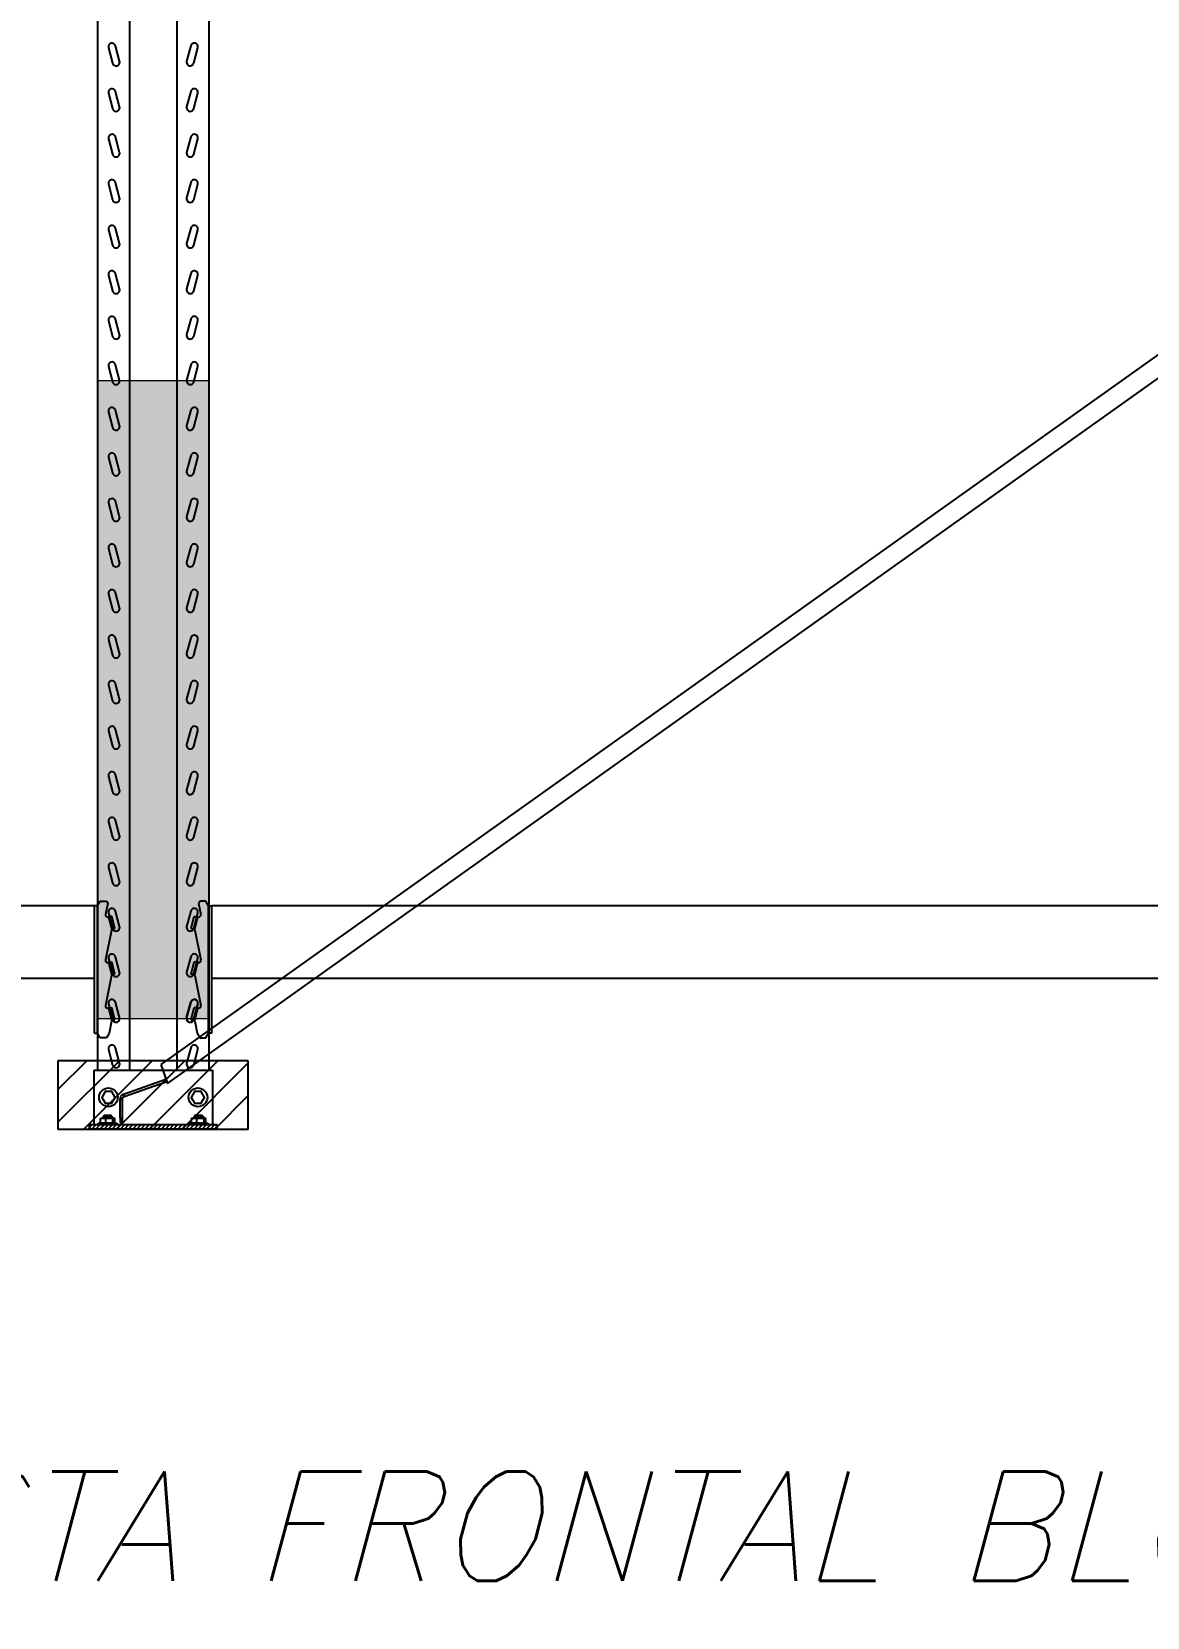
# Model space of a CAD drawing. Header units: millimetres. Extents: x 6814 to 17518, y -5237 to 12125.
# Drawn here: x 10290 to 11515, y -251 to 1489 of the extents above; entities that cross this region are included whole.
import ezdxf

# ---------------------------------------------------------------- set-up
doc = ezdxf.new("R2010")
doc.units = ezdxf.units.MM
doc.linetypes.add('CONTINU', pattern=[0])
doc.linetypes.add('LIN0', pattern=[0])
for name, color, linetype in [('1', 2, 'Continuous'), ('4 - TEXTO DE ESCALA E VISTA', 2, 'Continuous'), ('arq_fina', 30, 'Continuous')]:
    doc.layers.add(name, color=color, linetype=linetype)
for name, color, linetype, lineweight in [('arq_01', 1, 'Continuous', 13), ('arq_02', 2, 'Continuous', 20), ('MONTANTE', 170, 'LIN0', 25), ('PROTETORES', 92, 'Continuous', 20)]:
    doc.layers.add(name, color=color, linetype=linetype, lineweight=lineweight)
doc.styles.add('ROMANS', font='romans.shx', dxfattribs={"oblique": 15, "height": 170})

# ---------------------------------------------------------------- blocks, each defined once
blk = doc.blocks.new('*U7')
at = {"layer": 'arq_01', "color": 252, "linetype": 'CONTINU', "lineweight": -2, "ltscale": 2, "true_color": 0x939598}
for p, q in [((2006.3, 1456.9), (59.6, 70.8)), ((66.9, 50), (2013.6, 1436.1)), ((59.6, 70.8), (66.9, 50)), ((18.7, 38.2), (65.3, 54.6)), ((15.4, 34.9), (15.1, 34.3)), ((15.6, 35.6), (15.4, 34.9)), ((16, 36.2), (15.6, 35.6)), ((16.4, 36.7), (16, 36.2)), ((16.9, 37.2), (16.4, 36.7)), ((17.5, 37.6), (16.9, 37.2)), ((18.1, 38), (17.5, 37.6)), ((18.7, 38.2), (18.1, 38)), ((18.2, 34.6), (18.4, 34.9)), ((18.4, 34.9), (18.7, 35.2)), ((19.6, 35.7), (18.7, 38.2)), ((18.7, 35.2), (19, 35.4)), ((19, 35.4), (19.3, 35.6)), ((19.3, 35.6), (19.6, 35.7)), ((19.6, 35.7), (66.2, 52.1)), ((15.1, 34.3), (15, 33.6)), ((15, 33.6), (15, 32.9)), ((15, 32.9), (17.6, 32.9)), ((15, 12), (15, 32.9)), ((17.6, 33.3), (17.7, 33.6)), ((17.6, 32.9), (17.6, 33.3)), ((17.7, 12), (17.6, 32.9)), ((17.7, 33.6), (17.8, 34)), ((17.8, 34), (18, 34.3)), ((18, 34.3), (18.2, 34.6)), ((15, 12), (17.7, 12)), ((15, 12), (15, 7)), ((15, 7), (17.7, 7)), ((17.7, 7), (17.7, 12))]:
    blk.add_line(p, q, dxfattribs=at)
blk = doc.blocks.new('*U68')
blk.add_blockref('*U7', (-761, -2162.5))
blk = doc.blocks.new('*U67')
at = {"color": 0, "linetype": 'ByBlock', "lineweight": -2, "transparency": 16777216}
blk.add_blockref('*U68', (0, 0), dxfattribs=at)
blk = doc.blocks.new('SAPATA COL 122')
at = {"layer": 'MONTANTE'}
h = blk.add_hatch(dxfattribs=at)
h.set_pattern_fill('ANSI31', color=256)
h.paths.add_polyline_path([(29812.1, -38706.4), (29807.3, -38706.4), (29786.6, -38706.4), (29707.3, -38706.4), (29686.6, -38706.4), (29681.8, -38706.4), (29676.9, -38706.4), (29676.9, -38711.2), (29816.9, -38711.2), (29816.9, -38706.4)])
for p, q in [((29681.8, -38646.4), (29681.8, -38706.4)), ((29681.8, -38646.4), (29812.1, -38646.4)), ((29812.1, -38646.4), (29812.1, -38706.4)), ((29693.6, -38695.8), (29692.1, -38696.9)), ((29692.1, -38696.9), (29701.7, -38696.9)), ((29692.1, -38696.9), (29692.1, -38699.3)), ((29693.6, -38695.8), (29700.3, -38695.8)), ((29700.9, -38696.3), (29700.3, -38695.8)), ((29701.7, -38696.9), (29700.9, -38696.3)), ((29701.7, -38696.9), (29701.7, -38699.3)), ((29793.6, -38695.8), (29792.1, -38696.9)), ((29792.1, -38696.9), (29801.7, -38696.9)), ((29792.1, -38696.9), (29792.1, -38699.3)), ((29793.6, -38695.8), (29800.3, -38695.8)), ((29800.9, -38696.3), (29800.3, -38695.8)), ((29801.7, -38696.9), (29800.9, -38696.3)), ((29801.7, -38696.9), (29801.7, -38699.3)), ((29676.9, -38711.2), (29676.9, -38706.4)), ((29676.9, -38706.4), (29676.9, -38711.2)), ((29676.9, -38711.2), (29676.9, -38706.4)), ((29676.9, -38706.4), (29676.9, -38711.2)), ((29676.9, -38711.2), (29676.9, -38706.4)), ((29676.9, -38706.4), (29676.9, -38711.2)), ((29676.9, -38711.2), (29676.9, -38706.4)), ((29676.9, -38706.4), (29676.9, -38711.2)), ((29676.9, -38711.2), (29676.9, -38706.4)), ((29676.9, -38706.4), (29676.9, -38711.2)), ((29676.9, -38711.2), (29676.9, -38706.4)), ((29676.9, -38706.4), (29676.9, -38711.2)), ((29676.9, -38711.2), (29676.9, -38706.4)), ((29676.9, -38706.4), (29676.9, -38711.2)), ((29676.9, -38711.2), (29676.9, -38706.4)), ((29676.9, -38706.4), (29676.9, -38711.2)), ((29676.9, -38711.2), (29676.9, -38706.4)), ((29676.9, -38706.4), (29676.9, -38711.2)), ((29676.9, -38711.2), (29676.9, -38706.4)), ((29676.9, -38706.4), (29676.9, -38711.2)), ((29676.9, -38711.2), (29676.9, -38706.4)), ((29676.9, -38706.4), (29676.9, -38711.2)), ((29676.9, -38711.2), (29676.9, -38706.4)), ((29676.9, -38706.4), (29676.9, -38711.2)), ((29676.9, -38711.2), (29676.9, -38706.4)), ((29676.9, -38706.4), (29676.9, -38711.2)), ((29676.9, -38711.2), (29676.9, -38706.4)), ((29676.9, -38706.4), (29676.9, -38711.2)), ((29676.9, -38711.2), (29676.9, -38706.4)), ((29676.9, -38706.4), (29676.9, -38711.2)), ((29676.9, -38711.2), (29676.9, -38706.4)), ((29676.9, -38706.4), (29676.9, -38711.2)), ((29676.9, -38711.2), (29676.9, -38706.4)), ((29676.9, -38706.4), (29676.9, -38711.2)), ((29676.9, -38711.2), (29676.9, -38706.4)), ((29676.9, -38706.4), (29676.9, -38711.2)), ((29676.9, -38711.2), (29676.9, -38706.4)), ((29676.9, -38706.4), (29676.9, -38711.2)), ((29676.9, -38711.2), (29676.9, -38706.4)), ((29676.9, -38706.4), (29676.9, -38711.2)), ((29676.9, -38711.2), (29676.9, -38706.4)), ((29676.9, -38706.4), (29676.9, -38711.2)), ((29676.9, -38711.2), (29676.9, -38706.4)), ((29676.9, -38706.4), (29676.9, -38711.2)), ((29676.9, -38711.2), (29676.9, -38706.4)), ((29676.9, -38706.4), (29676.9, -38711.2)), ((29676.9, -38711.2), (29676.9, -38706.4)), ((29676.9, -38706.4), (29676.9, -38711.2)), ((29676.9, -38711.2), (29676.9, -38706.4)), ((29676.9, -38706.4), (29676.9, -38711.2)), ((29676.9, -38711.2), (29676.9, -38706.4)), ((29676.9, -38706.4), (29676.9, -38711.2)), ((29676.9, -38711.2), (29676.9, -38706.4)), ((29676.9, -38706.4), (29676.9, -38711.2)), ((29676.9, -38711.2), (29676.9, -38706.4)), ((29676.9, -38706.4), (29676.9, -38711.2)), ((29676.9, -38711.2), (29676.9, -38706.4)), ((29676.9, -38706.4), (29676.9, -38711.2)), ((29676.9, -38711.2), (29676.9, -38706.4)), ((29676.9, -38706.4), (29676.9, -38711.2)), ((29676.9, -38711.2), (29676.9, -38706.4)), ((29676.9, -38706.4), (29676.9, -38711.2)), ((29676.9, -38711.2), (29676.9, -38706.4)), ((29676.9, -38706.4), (29676.9, -38711.2)), ((29676.9, -38711.2), (29676.9, -38706.4)), ((29676.9, -38706.4), (29676.9, -38711.2)), ((29676.9, -38711.2), (29676.9, -38706.4)), ((29676.9, -38706.4), (29676.9, -38711.2)), ((29676.9, -38711.2), (29676.9, -38706.4)), ((29676.9, -38706.4), (29676.9, -38711.2)), ((29676.9, -38711.2), (29676.9, -38706.4)), ((29676.9, -38706.4), (29676.9, -38711.2)), ((29676.9, -38711.2), (29676.9, -38706.4)), ((29676.9, -38706.4), (29676.9, -38711.2)), ((29676.9, -38711.2), (29676.9, -38706.4)), ((29676.9, -38706.4), (29676.9, -38711.2)), ((29676.9, -38711.2), (29676.9, -38706.4)), ((29676.9, -38706.4), (29676.9, -38711.2)), ((29676.9, -38711.2), (29676.9, -38706.4)), ((29676.9, -38706.4), (29676.9, -38711.2)), ((29676.9, -38711.2), (29676.9, -38706.4)), ((29676.9, -38706.4), (29676.9, -38711.2)), ((29676.9, -38711.2), (29676.9, -38706.4)), ((29676.9, -38706.4), (29676.9, -38711.2)), ((29676.9, -38711.2), (29676.9, -38706.4)), ((29676.9, -38706.4), (29676.9, -38711.2)), ((29676.9, -38711.2), (29676.9, -38706.4)), ((29676.9, -38706.4), (29676.9, -38711.2)), ((29676.9, -38711.2), (29676.9, -38706.4)), ((29676.9, -38706.4), (29676.9, -38711.2)), ((29676.9, -38711.2), (29676.9, -38706.4)), ((29676.9, -38706.4), (29676.9, -38711.2)), ((29676.9, -38711.2), (29676.9, -38706.4)), ((29676.9, -38706.4), (29676.9, -38711.2)), ((29676.9, -38711.2), (29676.9, -38706.4)), ((29676.9, -38706.4), (29676.9, -38711.2)), ((29676.9, -38711.2), (29676.9, -38706.4)), ((29676.9, -38706.4), (29676.9, -38711.2)), ((29676.9, -38711.2), (29676.9, -38706.4)), ((29676.9, -38706.4), (29676.9, -38711.2)), ((29676.9, -38711.2), (29676.9, -38706.4)), ((29676.9, -38706.4), (29676.9, -38711.2)), ((29676.9, -38711.2), (29676.9, -38706.4)), ((29676.9, -38706.4), (29676.9, -38711.2)), ((29676.9, -38711.2), (29676.9, -38706.4)), ((29676.9, -38706.4), (29676.9, -38711.2)), ((29676.9, -38711.2), (29676.9, -38706.4)), ((29676.9, -38706.4), (29676.9, -38711.2)), ((29676.9, -38711.2), (29676.9, -38706.4)), ((29676.9, -38706.4), (29676.9, -38711.2)), ((29676.9, -38711.2), (29676.9, -38706.4)), ((29676.9, -38706.4), (29676.9, -38711.2)), ((29676.9, -38711.2), (29676.9, -38706.4)), ((29676.9, -38706.4), (29676.9, -38711.2)), ((29676.9, -38711.2), (29676.9, -38706.4)), ((29676.9, -38706.4), (29676.9, -38711.2)), ((29676.9, -38711.2), (29676.9, -38706.4)), ((29676.9, -38706.4), (29676.9, -38711.2)), ((29676.9, -38711.2), (29676.9, -38706.4)), ((29676.9, -38706.4), (29676.9, -38711.2)), ((29676.9, -38711.2), (29676.9, -38706.4)), ((29676.9, -38706.4), (29676.9, -38711.2)), ((29676.9, -38711.2), (29676.9, -38706.4)), ((29676.9, -38706.4), (29676.9, -38711.2)), ((29676.9, -38711.2), (29676.9, -38706.4)), ((29676.9, -38706.4), (29676.9, -38711.2)), ((29676.9, -38711.2), (29676.9, -38706.4)), ((29676.9, -38706.4), (29676.9, -38711.2)), ((29676.9, -38711.2), (29676.9, -38706.4)), ((29676.9, -38706.4), (29676.9, -38711.2)), ((29676.9, -38711.2), (29676.9, -38706.4)), ((29676.9, -38706.4), (29676.9, -38711.2)), ((29676.9, -38711.2), (29676.9, -38706.4)), ((29676.9, -38706.4), (29676.9, -38711.2)), ((29676.9, -38711.2), (29676.9, -38706.4)), ((29676.9, -38706.4), (29676.9, -38711.2)), ((29676.9, -38711.2), (29676.9, -38706.4)), ((29676.9, -38706.4), (29676.9, -38711.2)), ((29676.9, -38711.2), (29676.9, -38706.4)), ((29676.9, -38706.4), (29676.9, -38711.2)), ((29676.9, -38711.2), (29676.9, -38706.4)), ((29676.9, -38706.4), (29676.9, -38711.2)), ((29676.9, -38711.2), (29676.9, -38706.4)), ((29676.9, -38706.4), (29676.9, -38711.2)), ((29676.9, -38711.2), (29676.9, -38706.4)), ((29676.9, -38706.4), (29676.9, -38711.2)), ((29676.9, -38711.2), (29676.9, -38706.4)), ((29676.9, -38706.4), (29676.9, -38711.2)), ((29676.9, -38711.2), (29676.9, -38706.4)), ((29676.9, -38706.4), (29676.9, -38711.2)), ((29676.9, -38711.2), (29676.9, -38706.4)), ((29676.9, -38706.4), (29676.9, -38711.2)), ((29676.9, -38711.2), (29676.9, -38706.4)), ((29676.9, -38706.4), (29676.9, -38711.2)), ((29676.9, -38711.2), (29676.9, -38706.4)), ((29676.9, -38706.4), (29676.9, -38711.2)), ((29676.9, -38711.2), (29676.9, -38706.4)), ((29676.9, -38706.4), (29676.9, -38711.2)), ((29676.9, -38711.2), (29676.9, -38706.4)), ((29676.9, -38706.4), (29676.9, -38711.2)), ((29676.9, -38711.2), (29676.9, -38706.4)), ((29676.9, -38706.4), (29676.9, -38711.2)), ((29676.9, -38711.2), (29676.9, -38706.4)), ((29676.9, -38706.4), (29676.9, -38711.2)), ((29676.9, -38711.2), (29676.9, -38706.4)), ((29676.9, -38706.4), (29676.9, -38711.2)), ((29676.9, -38711.2), (29676.9, -38706.4)), ((29676.9, -38706.4), (29676.9, -38711.2)), ((29676.9, -38711.2), (29676.9, -38706.4)), ((29676.9, -38706.4), (29676.9, -38711.2)), ((29676.9, -38711.2), (29676.9, -38706.4)), ((29676.9, -38706.4), (29676.9, -38711.2)), ((29676.9, -38711.2), (29676.9, -38706.4)), ((29676.9, -38706.4), (29676.9, -38711.2)), ((29676.9, -38711.2), (29676.9, -38706.4)), ((29676.9, -38706.4), (29676.9, -38711.2)), ((29676.9, -38711.2), (29676.9, -38706.4)), ((29676.9, -38706.4), (29676.9, -38711.2)), ((29676.9, -38711.2), (29676.9, -38706.4)), ((29676.9, -38706.4), (29676.9, -38711.2)), ((29676.9, -38711.2), (29676.9, -38706.4)), ((29676.9, -38706.4), (29676.9, -38711.2)), ((29676.9, -38711.2), (29676.9, -38706.4)), ((29676.9, -38706.4), (29676.9, -38711.2)), ((29676.9, -38711.2), (29676.9, -38706.4)), ((29676.9, -38706.4), (29676.9, -38711.2)), ((29676.9, -38711.2), (29676.9, -38706.4)), ((29676.9, -38706.4), (29676.9, -38711.2)), ((29676.9, -38711.2), (29676.9, -38706.4)), ((29676.9, -38706.4), (29676.9, -38711.2)), ((29676.9, -38711.2), (29676.9, -38706.4)), ((29676.9, -38706.4), (29676.9, -38711.2)), ((29676.9, -38711.2), (29676.9, -38706.4)), ((29676.9, -38706.4), (29676.9, -38711.2)), ((29676.9, -38711.2), (29676.9, -38706.4)), ((29676.9, -38706.4), (29676.9, -38711.2)), ((29676.9, -38711.2), (29676.9, -38706.4)), ((29676.9, -38706.4), (29676.9, -38711.2)), ((29676.9, -38711.2), (29676.9, -38706.4)), ((29676.9, -38706.4), (29676.9, -38711.2)), ((29676.9, -38711.2), (29676.9, -38706.4)), ((29676.9, -38706.4), (29676.9, -38711.2)), ((29676.9, -38711.2), (29676.9, -38706.4)), ((29676.9, -38706.4), (29676.9, -38711.2)), ((29676.9, -38711.2), (29676.9, -38706.4)), ((29676.9, -38706.4), (29676.9, -38711.2)), ((29676.9, -38711.2), (29676.9, -38706.4)), ((29676.9, -38706.4), (29676.9, -38711.2)), ((29676.9, -38711.2), (29676.9, -38706.4)), ((29676.9, -38706.4), (29676.9, -38711.2)), ((29676.9, -38711.2), (29676.9, -38706.4)), ((29676.9, -38706.4), (29676.9, -38711.2)), ((29676.9, -38711.2), (29676.9, -38706.4)), ((29676.9, -38706.4), (29676.9, -38711.2)), ((29676.9, -38711.2), (29676.9, -38706.4)), ((29676.9, -38706.4), (29676.9, -38711.2)), ((29676.9, -38711.2), (29676.9, -38706.4)), ((29676.9, -38706.4), (29676.9, -38711.2)), ((29676.9, -38711.2), (29676.9, -38706.4)), ((29676.9, -38706.4), (29676.9, -38711.2)), ((29676.9, -38711.2), (29676.9, -38706.4)), ((29676.9, -38706.4), (29676.9, -38711.2)), ((29676.9, -38711.2), (29676.9, -38706.4)), ((29676.9, -38706.4), (29676.9, -38711.2)), ((29676.9, -38711.2), (29676.9, -38706.4)), ((29676.9, -38706.4), (29676.9, -38711.2)), ((29676.9, -38711.2), (29676.9, -38706.4)), ((29676.9, -38706.4), (29676.9, -38711.2)), ((29676.9, -38711.2), (29676.9, -38706.4)), ((29676.9, -38706.4), (29676.9, -38711.2)), ((29676.9, -38711.2), (29676.9, -38706.4)), ((29676.9, -38706.4), (29676.9, -38711.2)), ((29676.9, -38711.2), (29676.9, -38706.4)), ((29676.9, -38706.4), (29676.9, -38711.2)), ((29676.9, -38711.2), (29676.9, -38706.4)), ((29676.9, -38706.4), (29676.9, -38711.2)), ((29676.9, -38711.2), (29676.9, -38706.4)), ((29676.9, -38706.4), (29676.9, -38711.2)), ((29676.9, -38711.2), (29676.9, -38706.4)), ((29676.9, -38706.4), (29676.9, -38711.2)), ((29676.9, -38711.2), (29676.9, -38706.4)), ((29676.9, -38706.4), (29676.9, -38711.2)), ((29676.9, -38711.2), (29676.9, -38706.4)), ((29676.9, -38706.4), (29676.9, -38711.2)), ((29676.9, -38711.2), (29676.9, -38706.4)), ((29676.9, -38706.4), (29676.9, -38711.2)), ((29676.9, -38711.2), (29676.9, -38706.4)), ((29676.9, -38706.4), (29676.9, -38711.2)), ((29676.9, -38711.2), (29676.9, -38706.4)), ((29676.9, -38706.4), (29676.9, -38711.2)), ((29676.9, -38711.2), (29676.9, -38706.4)), ((29676.9, -38706.4), (29676.9, -38711.2)), ((29676.9, -38711.2), (29676.9, -38706.4)), ((29676.9, -38706.4), (29676.9, -38711.2)), ((29676.9, -38711.2), (29676.9, -38706.4)), ((29676.9, -38706.4), (29676.9, -38711.2)), ((29676.9, -38711.2), (29676.9, -38706.4)), ((29676.9, -38706.4), (29676.9, -38711.2)), ((29676.9, -38711.2), (29676.9, -38706.4)), ((29676.9, -38706.4), (29676.9, -38711.2)), ((29676.9, -38711.2), (29676.9, -38706.4)), ((29676.9, -38706.4), (29676.9, -38711.2)), ((29676.9, -38711.2), (29676.9, -38706.4)), ((29676.9, -38706.4), (29676.9, -38711.2)), ((29676.9, -38711.2), (29676.9, -38706.4)), ((29676.9, -38706.4), (29676.9, -38711.2)), ((29676.9, -38711.2), (29676.9, -38706.4)), ((29676.9, -38706.4), (29676.9, -38711.2)), ((29676.9, -38711.2), (29676.9, -38706.4)), ((29676.9, -38706.4), (29676.9, -38711.2)), ((29676.9, -38711.2), (29676.9, -38706.4)), ((29676.9, -38706.4), (29676.9, -38711.2)), ((29676.9, -38711.2), (29676.9, -38706.4)), ((29676.9, -38706.4), (29676.9, -38711.2)), ((29676.9, -38711.2), (29676.9, -38706.4)), ((29676.9, -38706.4), (29676.9, -38711.2)), ((29676.9, -38711.2), (29676.9, -38706.4)), ((29676.9, -38706.4), (29676.9, -38711.2)), ((29676.9, -38711.2), (29676.9, -38706.4)), ((29676.9, -38706.4), (29676.9, -38711.2)), ((29676.9, -38711.2), (29676.9, -38706.4)), ((29676.9, -38706.4), (29676.9, -38711.2)), ((29676.9, -38711.2), (29676.9, -38706.4)), ((29676.9, -38706.4), (29676.9, -38711.2)), ((29676.9, -38711.2), (29676.9, -38706.4)), ((29676.9, -38706.4), (29676.9, -38711.2)), ((29676.9, -38711.2), (29676.9, -38706.4)), ((29676.9, -38706.4), (29676.9, -38711.2)), ((29676.9, -38711.2), (29676.9, -38706.4)), ((29676.9, -38706.4), (29676.9, -38711.2)), ((29676.9, -38711.2), (29676.9, -38706.4)), ((29676.9, -38706.4), (29676.9, -38711.2)), ((29676.9, -38711.2), (29676.9, -38706.4)), ((29676.9, -38706.4), (29676.9, -38711.2)), ((29676.9, -38711.2), (29676.9, -38706.4)), ((29676.9, -38706.4), (29676.9, -38711.2)), ((29676.9, -38711.2), (29676.9, -38706.4)), ((29676.9, -38706.4), (29676.9, -38711.2)), ((29676.9, -38711.2), (29676.9, -38706.4)), ((29676.9, -38706.4), (29676.9, -38711.2)), ((29676.9, -38711.2), (29676.9, -38706.4)), ((29676.9, -38706.4), (29676.9, -38711.2)), ((29676.9, -38711.2), (29676.9, -38706.4)), ((29676.9, -38706.4), (29676.9, -38711.2)), ((29676.9, -38711.2), (29676.9, -38706.4)), ((29676.9, -38706.4), (29676.9, -38711.2)), ((29676.9, -38711.2), (29676.9, -38706.4)), ((29676.9, -38706.4), (29676.9, -38711.2)), ((29676.9, -38711.2), (29676.9, -38706.4)), ((29676.9, -38706.4), (29676.9, -38711.2)), ((29676.9, -38711.2), (29676.9, -38706.4)), ((29676.9, -38706.4), (29676.9, -38711.2)), ((29676.9, -38711.2), (29676.9, -38706.4)), ((29676.9, -38706.4), (29676.9, -38711.2)), ((29676.9, -38711.2), (29676.9, -38706.4)), ((29676.9, -38706.4), (29676.9, -38711.2)), ((29676.9, -38711.2), (29676.9, -38706.4)), ((29676.9, -38706.4), (29676.9, -38711.2)), ((29676.9, -38711.2), (29676.9, -38706.4)), ((29676.9, -38706.4), (29676.9, -38711.2)), ((29676.9, -38711.2), (29676.9, -38706.4)), ((29676.9, -38706.4), (29676.9, -38711.2)), ((29676.9, -38711.2), (29676.9, -38706.4)), ((29676.9, -38706.4), (29676.9, -38711.2)), ((29676.9, -38711.2), (29676.9, -38706.4)), ((29676.9, -38706.4), (29816.9, -38706.4)), ((29816.9, -38711.2), (29676.9, -38711.2)), ((29686.6, -38704.9), (29686.6, -38706.4)), ((29686.6, -38704.9), (29707.3, -38704.9)), ((29691.9, -38699.3), (29689, -38699.8)), ((29689, -38699.8), (29689.8, -38699.3)), ((29689, -38704.4), (29689, -38699.8)), ((29689, -38704.4), (29689.8, -38704.9)), ((29691.9, -38704.9), (29689, -38704.4)), ((29689.8, -38699.3), (29691.9, -38699.3)), ((29694.9, -38699.8), (29691.9, -38699.3)), ((29691.9, -38699.3), (29698.8, -38699.3)), ((29694.9, -38704.4), (29691.9, -38704.9)), ((29698.8, -38699.3), (29694.9, -38699.8)), ((29694.9, -38704.4), (29694.9, -38699.8)), ((29698.8, -38704.9), (29694.9, -38704.4)), ((29702.8, -38699.8), (29698.8, -38699.3)), ((29698.8, -38699.3), (29703.8, -38699.3)), ((29702.8, -38704.4), (29698.8, -38704.9)), ((29703.8, -38699.3), (29702.8, -38699.8)), ((29702.8, -38704.4), (29702.8, -38699.8)), ((29703.8, -38704.9), (29702.8, -38704.4)), ((29704.8, -38699.8), (29703.8, -38699.3)), ((29704.8, -38704.4), (29703.8, -38704.9)), ((29704.8, -38704.4), (29704.8, -38699.8)), ((29707.3, -38706.4), (29707.3, -38704.9)), ((29786.6, -38704.9), (29786.6, -38706.4)), ((29786.6, -38704.9), (29807.3, -38704.9)), ((29791.9, -38699.3), (29789, -38699.8)), ((29789, -38699.8), (29789.8, -38699.3)), ((29789, -38704.4), (29789, -38699.8)), ((29789, -38704.4), (29789.8, -38704.9)), ((29791.9, -38704.9), (29789, -38704.4)), ((29789.8, -38699.3), (29791.9, -38699.3)), ((29794.9, -38699.8), (29791.9, -38699.3)), ((29791.9, -38699.3), (29798.8, -38699.3)), ((29794.9, -38704.4), (29791.9, -38704.9)), ((29798.8, -38699.3), (29794.9, -38699.8)), ((29794.9, -38704.4), (29794.9, -38699.8)), ((29798.8, -38704.9), (29794.9, -38704.4)), ((29802.8, -38699.8), (29798.8, -38699.3)), ((29798.8, -38699.3), (29803.8, -38699.3)), ((29802.8, -38704.4), (29798.8, -38704.9)), ((29803.8, -38699.3), (29802.8, -38699.8)), ((29802.8, -38704.4), (29802.8, -38699.8)), ((29803.8, -38704.9), (29802.8, -38704.4)), ((29804.8, -38699.8), (29803.8, -38699.3)), ((29804.8, -38704.4), (29803.8, -38704.9)), ((29804.8, -38704.4), (29804.8, -38699.8)), ((29807.3, -38706.4), (29807.3, -38704.9)), ((29816.9, -38711.2), (29816.9, -38706.4)), ((29816.9, -38706.4), (29816.9, -38711.2)), ((29816.9, -38711.2), (29816.9, -38706.4)), ((29816.9, -38706.4), (29816.9, -38711.2)), ((29816.9, -38711.2), (29816.9, -38706.4)), ((29816.9, -38706.4), (29816.9, -38711.2)), ((29816.9, -38711.2), (29816.9, -38706.4)), ((29816.9, -38706.4), (29816.9, -38711.2)), ((29816.9, -38711.2), (29816.9, -38706.4)), ((29816.9, -38706.4), (29816.9, -38711.2)), ((29816.9, -38711.2), (29816.9, -38706.4)), ((29816.9, -38706.4), (29816.9, -38711.2)), ((29816.9, -38711.2), (29816.9, -38706.4)), ((29816.9, -38706.4), (29816.9, -38711.2)), ((29816.9, -38711.2), (29816.9, -38706.4)), ((29816.9, -38706.4), (29816.9, -38711.2)), ((29816.9, -38711.2), (29816.9, -38706.4)), ((29816.9, -38706.4), (29816.9, -38711.2)), ((29816.9, -38711.2), (29816.9, -38706.4)), ((29816.9, -38706.4), (29816.9, -38711.2)), ((29816.9, -38711.2), (29816.9, -38706.4)), ((29816.9, -38706.4), (29816.9, -38711.2)), ((29816.9, -38711.2), (29816.9, -38706.4)), ((29816.9, -38706.4), (29816.9, -38711.2)), ((29816.9, -38711.2), (29816.9, -38706.4)), ((29816.9, -38706.4), (29816.9, -38711.2)), ((29816.9, -38711.2), (29816.9, -38706.4)), ((29816.9, -38706.4), (29816.9, -38711.2)), ((29816.9, -38711.2), (29816.9, -38706.4)), ((29816.9, -38706.4), (29816.9, -38711.2)), ((29816.9, -38711.2), (29816.9, -38706.4)), ((29816.9, -38706.4), (29816.9, -38711.2)), ((29816.9, -38711.2), (29816.9, -38706.4)), ((29816.9, -38706.4), (29816.9, -38711.2)), ((29816.9, -38711.2), (29816.9, -38706.4)), ((29816.9, -38706.4), (29816.9, -38711.2)), ((29816.9, -38711.2), (29816.9, -38706.4)), ((29816.9, -38706.4), (29816.9, -38711.2)), ((29816.9, -38711.2), (29816.9, -38706.4)), ((29816.9, -38706.4), (29816.9, -38711.2)), ((29816.9, -38711.2), (29816.9, -38706.4)), ((29816.9, -38706.4), (29816.9, -38711.2)), ((29816.9, -38711.2), (29816.9, -38706.4)), ((29816.9, -38706.4), (29816.9, -38711.2)), ((29816.9, -38711.2), (29816.9, -38706.4)), ((29816.9, -38706.4), (29816.9, -38711.2)), ((29816.9, -38711.2), (29816.9, -38706.4)), ((29816.9, -38706.4), (29816.9, -38711.2)), ((29816.9, -38711.2), (29816.9, -38706.4)), ((29816.9, -38706.4), (29816.9, -38711.2)), ((29816.9, -38711.2), (29816.9, -38706.4)), ((29816.9, -38706.4), (29816.9, -38711.2)), ((29816.9, -38711.2), (29816.9, -38706.4)), ((29816.9, -38706.4), (29816.9, -38711.2)), ((29816.9, -38711.2), (29816.9, -38706.4)), ((29816.9, -38706.4), (29816.9, -38711.2)), ((29816.9, -38711.2), (29816.9, -38706.4)), ((29816.9, -38706.4), (29816.9, -38711.2)), ((29816.9, -38711.2), (29816.9, -38706.4)), ((29816.9, -38706.4), (29816.9, -38711.2)), ((29816.9, -38711.2), (29816.9, -38706.4)), ((29816.9, -38706.4), (29816.9, -38711.2)), ((29816.9, -38711.2), (29816.9, -38706.4)), ((29816.9, -38706.4), (29816.9, -38711.2)), ((29816.9, -38711.2), (29816.9, -38706.4)), ((29816.9, -38706.4), (29816.9, -38711.2)), ((29816.9, -38711.2), (29816.9, -38706.4)), ((29816.9, -38706.4), (29816.9, -38711.2)), ((29816.9, -38711.2), (29816.9, -38706.4)), ((29816.9, -38706.4), (29816.9, -38711.2)), ((29816.9, -38711.2), (29816.9, -38706.4)), ((29816.9, -38706.4), (29816.9, -38711.2)), ((29816.9, -38711.2), (29816.9, -38706.4)), ((29816.9, -38706.4), (29816.9, -38711.2)), ((29816.9, -38711.2), (29816.9, -38706.4)), ((29816.9, -38706.4), (29816.9, -38711.2)), ((29816.9, -38711.2), (29816.9, -38706.4)), ((29816.9, -38706.4), (29816.9, -38711.2)), ((29816.9, -38711.2), (29816.9, -38706.4)), ((29816.9, -38706.4), (29816.9, -38711.2)), ((29816.9, -38711.2), (29816.9, -38706.4)), ((29816.9, -38706.4), (29816.9, -38711.2)), ((29816.9, -38711.2), (29816.9, -38706.4)), ((29816.9, -38706.4), (29816.9, -38711.2)), ((29816.9, -38711.2), (29816.9, -38706.4)), ((29816.9, -38706.4), (29816.9, -38711.2)), ((29816.9, -38711.2), (29816.9, -38706.4)), ((29816.9, -38706.4), (29816.9, -38711.2)), ((29816.9, -38711.2), (29816.9, -38706.4)), ((29816.9, -38706.4), (29816.9, -38711.2)), ((29816.9, -38711.2), (29816.9, -38706.4)), ((29816.9, -38706.4), (29816.9, -38711.2)), ((29816.9, -38711.2), (29816.9, -38706.4)), ((29816.9, -38706.4), (29816.9, -38711.2)), ((29816.9, -38711.2), (29816.9, -38706.4)), ((29816.9, -38706.4), (29816.9, -38711.2)), ((29816.9, -38711.2), (29816.9, -38706.4)), ((29816.9, -38706.4), (29816.9, -38711.2)), ((29816.9, -38711.2), (29816.9, -38706.4)), ((29816.9, -38706.4), (29816.9, -38711.2)), ((29816.9, -38711.2), (29816.9, -38706.4)), ((29816.9, -38706.4), (29816.9, -38711.2)), ((29816.9, -38711.2), (29816.9, -38706.4)), ((29816.9, -38706.4), (29816.9, -38711.2)), ((29816.9, -38711.2), (29816.9, -38706.4)), ((29816.9, -38706.4), (29816.9, -38711.2)), ((29816.9, -38711.2), (29816.9, -38706.4)), ((29816.9, -38706.4), (29816.9, -38711.2)), ((29816.9, -38711.2), (29816.9, -38706.4)), ((29816.9, -38706.4), (29816.9, -38711.2)), ((29816.9, -38711.2), (29816.9, -38706.4)), ((29816.9, -38706.4), (29816.9, -38711.2)), ((29816.9, -38711.2), (29816.9, -38706.4)), ((29816.9, -38706.4), (29816.9, -38711.2)), ((29816.9, -38711.2), (29816.9, -38706.4)), ((29816.9, -38706.4), (29816.9, -38711.2)), ((29816.9, -38711.2), (29816.9, -38706.4)), ((29816.9, -38706.4), (29816.9, -38711.2)), ((29816.9, -38711.2), (29816.9, -38706.4)), ((29816.9, -38706.4), (29816.9, -38711.2)), ((29816.9, -38711.2), (29816.9, -38706.4)), ((29816.9, -38706.4), (29816.9, -38711.2)), ((29816.9, -38711.2), (29816.9, -38706.4)), ((29816.9, -38706.4), (29816.9, -38711.2)), ((29816.9, -38711.2), (29816.9, -38706.4)), ((29816.9, -38706.4), (29816.9, -38711.2)), ((29816.9, -38711.2), (29816.9, -38706.4)), ((29816.9, -38706.4), (29816.9, -38711.2)), ((29816.9, -38711.2), (29816.9, -38706.4)), ((29816.9, -38706.4), (29816.9, -38711.2)), ((29816.9, -38711.2), (29816.9, -38706.4)), ((29816.9, -38706.4), (29816.9, -38711.2)), ((29816.9, -38711.2), (29816.9, -38706.4)), ((29816.9, -38706.4), (29816.9, -38711.2)), ((29816.9, -38711.2), (29816.9, -38706.4)), ((29816.9, -38706.4), (29816.9, -38711.2)), ((29816.9, -38711.2), (29816.9, -38706.4)), ((29816.9, -38706.4), (29816.9, -38711.2)), ((29816.9, -38711.2), (29816.9, -38706.4)), ((29816.9, -38706.4), (29816.9, -38711.2)), ((29816.9, -38711.2), (29816.9, -38706.4)), ((29816.9, -38706.4), (29816.9, -38711.2)), ((29816.9, -38711.2), (29816.9, -38706.4)), ((29816.9, -38706.4), (29816.9, -38711.2)), ((29816.9, -38711.2), (29816.9, -38706.4)), ((29816.9, -38706.4), (29816.9, -38711.2)), ((29816.9, -38711.2), (29816.9, -38706.4)), ((29816.9, -38706.4), (29816.9, -38711.2)), ((29816.9, -38711.2), (29816.9, -38706.4)), ((29816.9, -38706.4), (29816.9, -38711.2)), ((29816.9, -38711.2), (29816.9, -38706.4)), ((29816.9, -38706.4), (29816.9, -38711.2)), ((29816.9, -38711.2), (29816.9, -38706.4)), ((29816.9, -38706.4), (29816.9, -38711.2)), ((29816.9, -38711.2), (29816.9, -38706.4)), ((29816.9, -38706.4), (29816.9, -38711.2)), ((29816.9, -38711.2), (29816.9, -38706.4)), ((29816.9, -38706.4), (29816.9, -38711.2)), ((29816.9, -38711.2), (29816.9, -38706.4)), ((29816.9, -38706.4), (29816.9, -38711.2)), ((29816.9, -38711.2), (29816.9, -38706.4)), ((29816.9, -38706.4), (29816.9, -38711.2)), ((29816.9, -38711.2), (29816.9, -38706.4)), ((29816.9, -38706.4), (29816.9, -38711.2)), ((29816.9, -38711.2), (29816.9, -38706.4)), ((29816.9, -38706.4), (29816.9, -38711.2)), ((29816.9, -38711.2), (29816.9, -38706.4)), ((29816.9, -38706.4), (29816.9, -38711.2)), ((29816.9, -38711.2), (29816.9, -38706.4)), ((29816.9, -38706.4), (29816.9, -38711.2)), ((29816.9, -38711.2), (29816.9, -38706.4)), ((29816.9, -38706.4), (29816.9, -38711.2)), ((29816.9, -38711.2), (29816.9, -38706.4)), ((29816.9, -38706.4), (29816.9, -38711.2)), ((29816.9, -38711.2), (29816.9, -38706.4)), ((29816.9, -38706.4), (29816.9, -38711.2)), ((29816.9, -38711.2), (29816.9, -38706.4)), ((29816.9, -38706.4), (29816.9, -38711.2)), ((29816.9, -38711.2), (29816.9, -38706.4)), ((29816.9, -38706.4), (29816.9, -38711.2)), ((29816.9, -38711.2), (29816.9, -38706.4)), ((29816.9, -38706.4), (29816.9, -38711.2)), ((29816.9, -38711.2), (29816.9, -38706.4)), ((29816.9, -38706.4), (29816.9, -38711.2)), ((29816.9, -38711.2), (29816.9, -38706.4)), ((29816.9, -38706.4), (29816.9, -38711.2)), ((29816.9, -38711.2), (29816.9, -38706.4)), ((29816.9, -38706.4), (29816.9, -38711.2)), ((29816.9, -38711.2), (29816.9, -38706.4)), ((29816.9, -38706.4), (29816.9, -38711.2)), ((29816.9, -38711.2), (29816.9, -38706.4)), ((29816.9, -38706.4), (29816.9, -38711.2)), ((29816.9, -38711.2), (29816.9, -38706.4)), ((29816.9, -38706.4), (29816.9, -38711.2)), ((29816.9, -38711.2), (29816.9, -38706.4)), ((29816.9, -38706.4), (29816.9, -38711.2)), ((29816.9, -38711.2), (29816.9, -38706.4)), ((29816.9, -38706.4), (29816.9, -38711.2)), ((29816.9, -38711.2), (29816.9, -38706.4)), ((29816.9, -38706.4), (29816.9, -38711.2)), ((29816.9, -38711.2), (29816.9, -38706.4)), ((29816.9, -38706.4), (29816.9, -38711.2)), ((29816.9, -38711.2), (29816.9, -38706.4)), ((29816.9, -38706.4), (29816.9, -38711.2)), ((29816.9, -38711.2), (29816.9, -38706.4)), ((29816.9, -38706.4), (29816.9, -38711.2)), ((29816.9, -38711.2), (29816.9, -38706.4)), ((29816.9, -38706.4), (29816.9, -38711.2)), ((29816.9, -38711.2), (29816.9, -38706.4)), ((29816.9, -38706.4), (29816.9, -38711.2)), ((29816.9, -38711.2), (29816.9, -38706.4)), ((29816.9, -38706.4), (29816.9, -38711.2)), ((29816.9, -38711.2), (29816.9, -38706.4)), ((29816.9, -38706.4), (29816.9, -38711.2)), ((29816.9, -38711.2), (29816.9, -38706.4)), ((29816.9, -38706.4), (29816.9, -38711.2)), ((29816.9, -38711.2), (29816.9, -38706.4)), ((29816.9, -38706.4), (29816.9, -38711.2)), ((29816.9, -38711.2), (29816.9, -38706.4)), ((29816.9, -38706.4), (29816.9, -38711.2)), ((29816.9, -38711.2), (29816.9, -38706.4)), ((29816.9, -38706.4), (29816.9, -38711.2)), ((29816.9, -38711.2), (29816.9, -38706.4)), ((29816.9, -38706.4), (29816.9, -38711.2)), ((29816.9, -38711.2), (29816.9, -38706.4)), ((29816.9, -38706.4), (29816.9, -38711.2)), ((29816.9, -38711.2), (29816.9, -38706.4)), ((29816.9, -38706.4), (29816.9, -38711.2)), ((29816.9, -38711.2), (29816.9, -38706.4)), ((29816.9, -38706.4), (29816.9, -38711.2)), ((29816.9, -38711.2), (29816.9, -38706.4)), ((29816.9, -38706.4), (29816.9, -38711.2)), ((29816.9, -38711.2), (29816.9, -38706.4)), ((29816.9, -38706.4), (29816.9, -38711.2)), ((29816.9, -38711.2), (29816.9, -38706.4)), ((29816.9, -38706.4), (29816.9, -38711.2)), ((29816.9, -38711.2), (29816.9, -38706.4)), ((29816.9, -38706.4), (29816.9, -38711.2)), ((29816.9, -38711.2), (29816.9, -38706.4)), ((29816.9, -38706.4), (29816.9, -38711.2)), ((29816.9, -38711.2), (29816.9, -38706.4)), ((29816.9, -38706.4), (29816.9, -38711.2)), ((29816.9, -38711.2), (29816.9, -38706.4)), ((29816.9, -38706.4), (29816.9, -38711.2)), ((29816.9, -38711.2), (29816.9, -38706.4)), ((29816.9, -38706.4), (29816.9, -38711.2)), ((29816.9, -38711.2), (29816.9, -38706.4)), ((29816.9, -38706.4), (29816.9, -38711.2)), ((29816.9, -38711.2), (29816.9, -38706.4)), ((29816.9, -38706.4), (29816.9, -38711.2)), ((29816.9, -38711.2), (29816.9, -38706.4)), ((29816.9, -38706.4), (29816.9, -38711.2)), ((29816.9, -38711.2), (29816.9, -38706.4)), ((29816.9, -38706.4), (29816.9, -38711.2)), ((29816.9, -38711.2), (29816.9, -38706.4)), ((29816.9, -38706.4), (29816.9, -38711.2)), ((29816.9, -38711.2), (29816.9, -38706.4)), ((29816.9, -38706.4), (29816.9, -38711.2)), ((29816.9, -38711.2), (29816.9, -38706.4)), ((29816.9, -38706.4), (29816.9, -38711.2)), ((29816.9, -38711.2), (29816.9, -38706.4)), ((29816.9, -38706.4), (29816.9, -38711.2)), ((29816.9, -38711.2), (29816.9, -38706.4)), ((29816.9, -38706.4), (29816.9, -38711.2)), ((29816.9, -38711.2), (29816.9, -38706.4)), ((29816.9, -38706.4), (29816.9, -38711.2)), ((29816.9, -38711.2), (29816.9, -38706.4)), ((29816.9, -38706.4), (29816.9, -38711.2)), ((29816.9, -38711.2), (29816.9, -38706.4)), ((29816.9, -38706.4), (29816.9, -38711.2)), ((29816.9, -38711.2), (29816.9, -38706.4)), ((29816.9, -38706.4), (29816.9, -38711.2)), ((29816.9, -38711.2), (29816.9, -38706.4)), ((29816.9, -38706.4), (29816.9, -38711.2)), ((29816.9, -38711.2), (29816.9, -38706.4)), ((29816.9, -38706.4), (29816.9, -38711.2)), ((29816.9, -38711.2), (29816.9, -38706.4)), ((29816.9, -38706.4), (29816.9, -38711.2)), ((29816.9, -38711.2), (29816.9, -38706.4)), ((29816.9, -38706.4), (29816.9, -38711.2)), ((29816.9, -38711.2), (29816.9, -38706.4)), ((29816.9, -38706.4), (29816.9, -38711.2)), ((29816.9, -38711.2), (29816.9, -38706.4)), ((29816.9, -38706.4), (29816.9, -38711.2)), ((29816.9, -38711.2), (29816.9, -38706.4)), ((29816.9, -38706.4), (29816.9, -38711.2)), ((29816.9, -38711.2), (29816.9, -38706.4)), ((29816.9, -38706.4), (29816.9, -38711.2)), ((29816.9, -38711.2), (29816.9, -38706.4)), ((29816.9, -38706.4), (29816.9, -38711.2)), ((29816.9, -38711.2), (29816.9, -38706.4)), ((29816.9, -38706.4), (29816.9, -38711.2)), ((29816.9, -38711.2), (29816.9, -38706.4)), ((29816.9, -38706.4), (29816.9, -38711.2)), ((29816.9, -38711.2), (29816.9, -38706.4)), ((29816.9, -38706.4), (29816.9, -38711.2)), ((29816.9, -38711.2), (29816.9, -38706.4)), ((29816.9, -38706.4), (29816.9, -38711.2)), ((29816.9, -38711.2), (29816.9, -38706.4)), ((29816.9, -38706.4), (29816.9, -38711.2)), ((29816.9, -38711.2), (29816.9, -38706.4)), ((29816.9, -38706.4), (29816.9, -38711.2)), ((29816.9, -38711.2), (29816.9, -38706.4)), ((29816.9, -38706.4), (29816.9, -38711.2)), ((29816.9, -38711.2), (29816.9, -38706.4)), ((29816.9, -38706.4), (29816.9, -38711.2)), ((29816.9, -38711.2), (29816.9, -38706.4)), ((29816.9, -38706.4), (29816.9, -38711.2)), ((29816.9, -38711.2), (29816.9, -38706.4)), ((29816.9, -38706.4), (29816.9, -38711.2)), ((29816.9, -38711.2), (29816.9, -38706.4)), ((29816.9, -38706.4), (29816.9, -38711.2)), ((29816.9, -38711.2), (29816.9, -38706.4)), ((29816.9, -38706.4), (29816.9, -38711.2)), ((29816.9, -38711.2), (29816.9, -38706.4)), ((29816.9, -38706.4), (29816.9, -38711.2)), ((29816.9, -38711.2), (29816.9, -38706.4)), ((29816.9, -38706.4), (29816.9, -38711.2)), ((29816.9, -38711.2), (29816.9, -38706.4)), ((29816.9, -38706.4), (29816.9, -38711.2)), ((29816.9, -38711.2), (29816.9, -38706.4)), ((29816.9, -38706.4), (29816.9, -38711.2)), ((29816.9, -38711.2), (29816.9, -38706.4)), ((29816.9, -38706.4), (29816.9, -38711.2)), ((29816.9, -38706.4), (29816.9, -38711.2))]:
    blk.add_line(p, q, dxfattribs=at)
for points in [[(29692.3, -38679.6), (29694.1, -38682.8), (29697.8, -38682.8), (29701.4, -38682.8), (29703.3, -38679.6), (29705.1, -38676.4), (29703.3, -38673.2), (29701.4, -38670.1), (29697.8, -38670.1), (29694.1, -38670.1), (29692.3, -38673.2), (29690.4, -38676.4)], [(29790.6, -38679.6), (29792.4, -38682.8), (29796.1, -38682.8), (29799.7, -38682.8), (29801.6, -38679.6), (29803.4, -38676.4), (29801.6, -38673.2), (29799.7, -38670.1), (29796.1, -38670.1), (29792.4, -38670.1), (29790.6, -38673.2), (29788.7, -38676.4)]]:
    blk.add_lwpolyline(points, close=True, dxfattribs=at)
for centre in [(29697.8, -38676.4), (29796.1, -38676.4)]:
    blk.add_circle(centre, 10.3, dxfattribs=at)
blk = doc.blocks.new('*U9')
at = {"layer": 'MONTANTE'}
for p, q in [((1961, 10954.7), (1961, 64.7)), ((1996.1, 10954.7), (1996.1, 64.7)), ((2047.9, 10954.7), (2047.9, 64.7)), ((2083, 10954.7), (2083, 64.7))]:
    blk.add_line(p, q, dxfattribs=at)
for points in [[(1973, 1187.2), (1977.5, 1170.3, 1), (1985.2, 1172.3), (1980.7, 1189.2, 1)], [(2071, 1187.2, 1), (2063.3, 1189.2), (2058.8, 1172.3, 1), (2066.5, 1170.3)], [(1973, 1137.2), (1977.5, 1120.3, 1), (1985.2, 1122.3), (1980.7, 1139.2, 1)], [(2071, 1137.2, 1), (2063.3, 1139.2), (2058.8, 1122.3, 1), (2066.5, 1120.3)], [(1973, 1087.2), (1977.5, 1070.3, 1), (1985.2, 1072.3), (1980.7, 1089.2, 1)], [(2071, 1087.2, 1), (2063.3, 1089.2), (2058.8, 1072.3, 1), (2066.5, 1070.3)], [(1973, 1037.2), (1977.5, 1020.3, 1), (1985.2, 1022.3), (1980.7, 1039.2, 1)], [(2071, 1037.2, 1), (2063.3, 1039.2), (2058.8, 1022.3, 1), (2066.5, 1020.3)], [(1973, 987.2), (1977.5, 970.3, 1), (1985.2, 972.3), (1980.7, 989.2, 1)], [(2071, 987.2, 1), (2063.3, 989.2), (2058.8, 972.3, 1), (2066.5, 970.3)], [(1973, 937.2), (1977.5, 920.3, 1), (1985.2, 922.3), (1980.7, 939.2, 1)], [(2071, 937.2, 1), (2063.3, 939.2), (2058.8, 922.3, 1), (2066.5, 920.3)], [(1973, 887.2), (1977.5, 870.3, 1), (1985.2, 872.3), (1980.7, 889.2, 1)], [(2071, 887.2, 1), (2063.3, 889.2), (2058.8, 872.3, 1), (2066.5, 870.3)], [(1973, 837.2), (1977.5, 820.3, 1), (1985.2, 822.3), (1980.7, 839.2, 1)], [(2071, 837.2, 1), (2063.3, 839.2), (2058.8, 822.3, 1), (2066.5, 820.3)], [(1973, 787.2), (1977.5, 770.3, 1), (1985.2, 772.3), (1980.7, 789.2, 1)], [(2071, 787.2, 1), (2063.3, 789.2), (2058.8, 772.3, 1), (2066.5, 770.3)], [(1973, 737.2), (1977.5, 720.3, 1), (1985.2, 722.3), (1980.7, 739.2, 1)], [(2071, 737.2, 1), (2063.3, 739.2), (2058.8, 722.3, 1), (2066.5, 720.3)], [(1973, 687.2), (1977.5, 670.3, 1), (1985.2, 672.3), (1980.7, 689.2, 1)], [(2071, 687.2, 1), (2063.3, 689.2), (2058.8, 672.3, 1), (2066.5, 670.3)], [(1973, 637.2), (1977.5, 620.3, 1), (1985.2, 622.3), (1980.7, 639.2, 1)], [(2071, 637.2, 1), (2063.3, 639.2), (2058.8, 622.3, 1), (2066.5, 620.3)], [(1973, 587.2), (1977.5, 570.3, 1), (1985.2, 572.3), (1980.7, 589.2, 1)], [(2071, 587.2, 1), (2063.3, 589.2), (2058.8, 572.3, 1), (2066.5, 570.3)], [(1973, 537.2), (1977.5, 520.3, 1), (1985.2, 522.3), (1980.7, 539.2, 1)], [(2071, 537.2, 1), (2063.3, 539.2), (2058.8, 522.3, 1), (2066.5, 520.3)], [(1973, 487.2), (1977.5, 470.3, 1), (1985.2, 472.3), (1980.7, 489.2, 1)], [(2071, 487.2, 1), (2063.3, 489.2), (2058.8, 472.3, 1), (2066.5, 470.3)], [(1973, 437.2), (1977.5, 420.3, 1), (1985.2, 422.3), (1980.7, 439.2, 1)], [(2071, 437.2, 1), (2063.3, 439.2), (2058.8, 422.3, 1), (2066.5, 420.3)], [(1973, 387.2), (1977.5, 370.3, 1), (1985.2, 372.3), (1980.7, 389.2, 1)], [(2071, 387.2, 1), (2063.3, 389.2), (2058.8, 372.3, 1), (2066.5, 370.3)], [(1973, 337.2), (1977.5, 320.3, 1), (1985.2, 322.3), (1980.7, 339.2, 1)], [(2071, 337.2, 1), (2063.3, 339.2), (2058.8, 322.3, 1), (2066.5, 320.3)], [(1973, 287.2), (1977.5, 270.3, 1), (1985.2, 272.3), (1980.7, 289.2, 1)], [(2071, 287.2, 1), (2063.3, 289.2), (2058.8, 272.3, 1), (2066.5, 270.3)], [(1973, 237.2), (1977.5, 220.3, 1), (1985.2, 222.3), (1980.7, 239.2, 1)], [(2071, 237.2, 1), (2063.3, 239.2), (2058.8, 222.3, 1), (2066.5, 220.3)], [(1973, 187.2), (1977.5, 170.3, 1), (1985.2, 172.3), (1980.7, 189.2, 1)], [(2071, 187.2, 1), (2063.3, 189.2), (2058.8, 172.3, 1), (2066.5, 170.3)], [(1973, 137.2), (1977.5, 120.3, 1), (1985.2, 122.3), (1980.7, 139.2, 1)], [(2071, 137.2, 1), (2063.3, 139.2), (2058.8, 122.3, 1), (2066.5, 120.3)], [(1973, 87.2), (1977.5, 70.3, 1), (1985.2, 72.3), (1980.7, 89.2, 1)], [(2071, 87.2, 1), (2063.3, 89.2), (2058.8, 72.3, 1), (2066.5, 70.3)]]:
    blk.add_lwpolyline(points, format="xyb", close=True, dxfattribs=at)
blk.add_blockref('SAPATA COL 122', (-27724.9, 38711.2), dxfattribs=at)
blk = doc.blocks.new('*U15')
at = {"layer": 'PROTETORES', "linetype": 'CONTINU', "lineweight": -2, "ltscale": 2}
for p, q in [((10.6, 128.8), (9.2, 126.4)), ((9.2, 126.4), (11.6, 114.4)), ((17.1, 128.8), (10.6, 128.8)), ((17.3, 128.8), (17.1, 128.8)), ((20.2, 123.8), (17.3, 128.8)), ((20.2, -16.2), (20.2, 123.8)), ((20.2, 123.8), (23.9, 123.8)), ((23.9, -16.2), (23.9, 123.8)), ((1916.9, 123.8), (23.9, 123.8)), ((1916.9, -16.2), (1916.9, 123.8)), ((1920.5, 123.8), (1916.9, 123.8)), ((1920.4, -16.2), (1920.4, 123.8)), ((1920.5, 123.8), (1923.4, 128.8)), ((1923.4, 128.8), (1923.6, 128.8)), ((1923.6, 128.8), (1930.1, 128.8)), ((1931.5, 126.4), (1929.1, 114.4)), ((1930.1, 128.8), (1931.5, 126.4)), ((1.3, 98.7), (4.6, 112.3)), ((4.6, 112.3), (8.2, 111.4)), ((8.2, 111.4), (4.8, 97.6)), ((1931.5, 111.4), (1932.5, 111.4)), ((1931.5, 111.4), (1932.5, 111.4)), ((1936.1, 112.3), (1932.5, 111.4)), ((1933.5, 111.6), (1932.5, 111.4)), ((1932.5, 111.4), (1935.9, 97.6)), ((1933.5, 111.6), (1936.1, 112.3)), ((1939.4, 98.7), (1936.1, 112.3)), ((1.3, 98.7), (4.2, 98)), ((5, 97.2), (11.6, 64.4)), ((1935.7, 97.2), (1929.1, 64.4)), ((1939.4, 98.7), (1936.5, 98)), ((1.3, 48.7), (4.6, 62.3)), ((7.2, 61.6), (4.6, 62.3)), ((8.2, 61.4), (4.8, 47.6)), ((7.2, 61.6), (8.2, 61.4)), ((9.2, 61.4), (8.2, 61.4)), ((1931.5, 61.4), (1932.5, 61.4)), ((1933.5, 61.6), (1932.5, 61.4)), ((1932.5, 61.4), (1935.9, 47.6)), ((1933.5, 61.6), (1936.1, 62.3)), ((1939.4, 48.7), (1936.1, 62.3)), ((4.2, 48), (1.3, 48.7)), ((5, 47.2), (11.6, 14.4)), ((1916.9, 43.8), (23.9, 43.8)), ((1935.7, 47.2), (1929.1, 14.4)), ((1936.5, 48), (1939.4, 48.7)), ((-3.9, 1), (0.6, 17.9)), ((1944.6, 1), (1940.1, 17.9)), ((1.3, -1.3), (4.6, 12.3)), ((7.2, 11.6), (4.6, 12.3)), ((8.2, 11.4), (4.8, -2.4)), ((8.4, 15.9), (7.2, 11.6)), ((1931.5, 11.4), (1932.5, 11.4)), ((1932.4, 15.9), (1933.5, 11.6)), ((1933.5, 11.6), (1932.5, 11.4)), ((1932.5, 11.4), (1935.9, -2.4)), ((1933.5, 11.6), (1936.1, 12.3)), ((1939.4, -1.3), (1936.1, 12.3)), ((1.3, -1.3), (3.5, -1.9)), ((4.2, -2), (3.5, -1.9)), ((5, -2.8), (7.7, -16.2)), ((7.7, -16.2), (10.6, -21.2)), ((17.3, -21.2), (20.2, -16.2)), ((23.9, -16.2), (20.2, -16.2)), ((1916.9, -16.2), (1920.5, -16.2)), ((1923.4, -21.2), (1920.5, -16.2)), ((1933, -16.2), (1930.1, -21.2)), ((1935.7, -2.8), (1933, -16.2)), ((1936.5, -2), (1937.2, -1.9)), ((1939.4, -1.3), (1937.2, -1.9)), ((10.6, -21.2), (17.1, -21.2)), ((17.1, -21.2), (17.3, -21.2)), ((1923.6, -21.2), (1923.4, -21.2)), ((1930.1, -21.2), (1923.6, -21.2))]:
    blk.add_line(p, q, dxfattribs=at)
for centre, radius, start, end in [((9.2, 113.9), 2.5, 270, 11.451), ((9.2, 113.9), 2.5, 270, 11.451), ((1931.5, 113.9), 2.5, 168.549, 270), ((1931.5, 113.9), 2.5, 168.549, 270), ((4, 97), 1.01, 11.738, 76.013), ((1936.7, 97), 1.01, 103.987, 168.262), ((9.2, 63.9), 2.5, 270, 11.451), ((1931.5, 63.9), 2.5, 168.549, 270), ((4, 47), 1.01, 11.738, 76.013), ((1936.7, 47), 1.01, 103.987, 168.262), ((4.5, 16.9), 4, 345.0994, 165.0994), ((1936.2, 16.9), 4, 14.9006, 194.9006), ((0, 0), 4, 165.0994, 332.126), ((9.2, 13.9), 2.5, 270, 11.451), ((1931.5, 13.9), 2.5, 168.549, 270), ((1940.7, 0), 4, 207.874, 14.9006), ((4, -3), 1.01, 11.738, 76.013), ((1936.7, -3), 1.01, 103.987, 168.262)]:
    blk.add_arc(centre, radius, start, end, dxfattribs=at)
blk = doc.blocks.new('*U18')
at = {"layer": 'arq_fina'}
h = blk.add_hatch(dxfattribs=at)
h.set_pattern_fill('ANSI31', color=256, scale=8)
h.set_pattern_definition([(45, (-102913.006, 47699.027), (-17.960512, 17.960512), [])])
h.paths.add_polyline_path([(104.5, 0), (104.5, 75), (-104.5, 75), (-104.5, 0)])
for p, q in [((104.5, 75), (-104.5, 75)), ((-104.5, 75), (-104.5, 0)), ((104.5, 0), (104.5, 75)), ((-104.5, 0), (104.5, 0))]:
    blk.add_line(p, q, dxfattribs=at)
blk = doc.blocks.new('*U22')
at = {"layer": 'arq_02'}
h = blk.add_hatch(color=256, dxfattribs=at)
h.dxf.hatch_style = 1
h.paths.add_polyline_path([(61, 700), (-61, 700), (-61, 0), (61, 0), (61, 700)], is_closed=False)
for p, q in [((-61, 700), (-61, 0)), ((61, 700), (-61, 700)), ((61, 0), (61, 700)), ((-61, 0), (61, 0))]:
    blk.add_line(p, q, dxfattribs=at)
blk = doc.blocks.new('*U20')
at = {"layer": 'arq_02'}
h = blk.add_hatch(color=256, dxfattribs=at)
h.dxf.hatch_style = 1
h.paths.add_polyline_path([(-61, 0), (61, 0), (61, 700), (-61, 700), (-61, 0)], is_closed=False)
for p, q in [((-61, 700), (-61, 0)), ((61, 700), (-61, 700)), ((61, 0), (61, 700)), ((-61, 0), (61, 0))]:
    blk.add_line(p, q, dxfattribs=at)

msp = doc.modelspace()

# ---------------------------------------------------------------- block references
for name, p in [('*U9', (8401.4, 284.7)), ('*U67', (11133.1, 2447.2)), ('*U15', (8442, 406)), ('*U15', (10464, 406)), ('*U18', (10423.4, 284.7)), ('*U18', (10423.4, 284.7)), ('*U18', (10423.4, 284.7))]:
    msp.add_blockref(name, p)
at = {"layer": '1'}
for name in ['*U22', '*U20', '*U20']:
    msp.add_blockref(name, (10423.4, 406), dxfattribs=at)

# ---------------------------------------------------------------- texts
at = {"layer": '4 - TEXTO DE ESCALA E VISTA', "lineweight": -2, "ltscale": 2, "insert": (11355.3, -171.4), "char_height": 120, "width": 4342.174, "attachment_point": 5, "style": 'ROMANS'}
msp.add_mtext('VISTA FRONTAL BLOCO A/B/C/D', dxfattribs=at)

doc.saveas('drawing.dxf')
